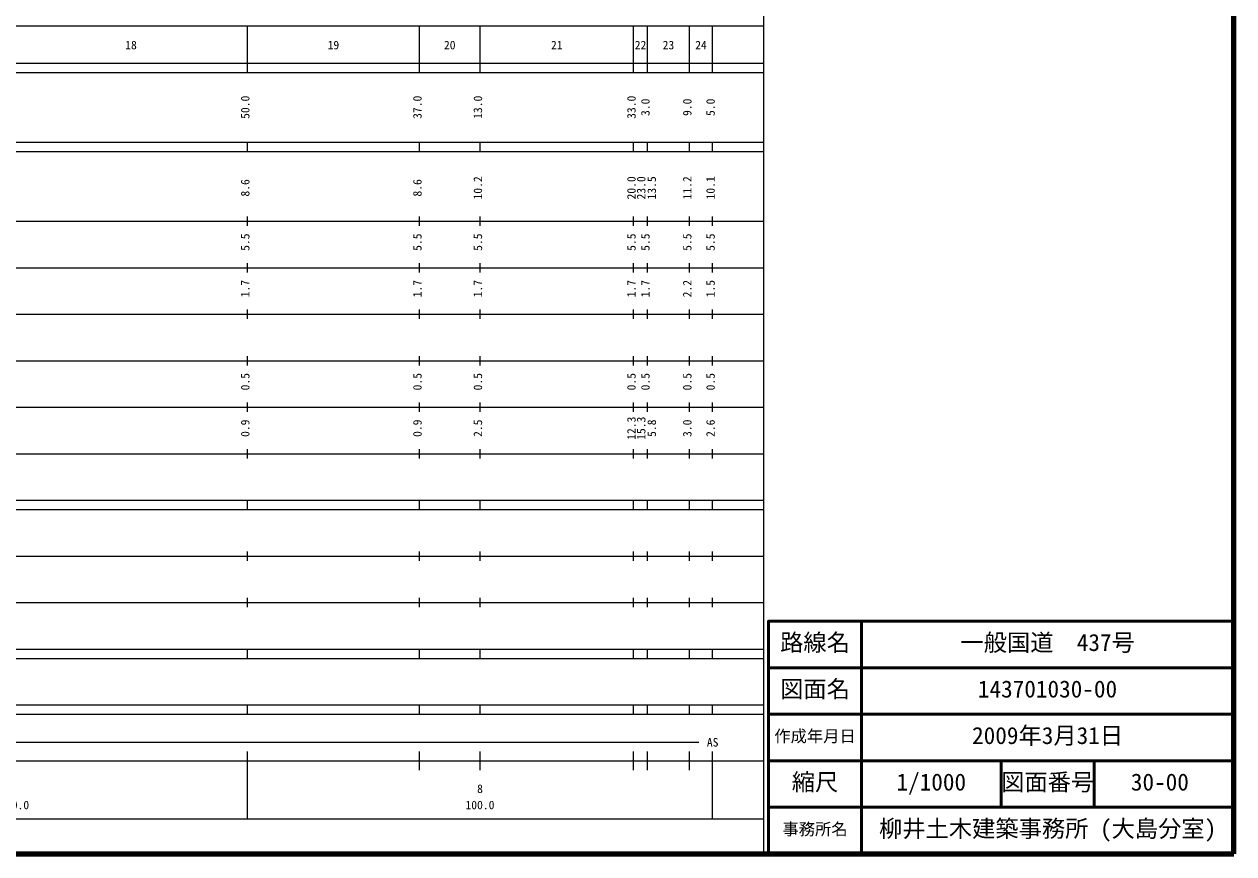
# Model space of a CAD drawing. Units: millimetres on the paper, enlarged 1000 times. Extents: x 40000 to 680000, y 20000 to 380000.
# Drawn here: x 420040 to 680000, y 20000 to 198357 of the extents above; entities that cross this region are included whole.
import ezdxf
from ezdxf.enums import TextEntityAlignment as Align

# ---------------------------------------------------------------- set-up
doc = ezdxf.new("R2010")
doc.units = ezdxf.units.MM
doc.header["$LTSCALE"] = 1000
for name, color, linetype, lineweight in [('M-TTL', 2, 'Continuous', 140), ('M-TTL-BAND', 7, 'Continuous', 25), ('M-TTL-FRAM', 2, 'Continuous', 50), ('M-TTL-LINE', 7, 'Continuous', 50)]:
    doc.layers.add(name, color=color, linetype=linetype, lineweight=lineweight)
doc.layers.add('M-TTL-TXT', color=7, linetype='Continuous')
doc.styles.add('ＭＳ ゴシック', font='')
doc.styles.get('ＭＳ ゴシック').set_extended_font_data('MS Gothic')

msp = doc.modelspace()

# ---------------------------------------------------------------- linework, layer by layer
at = {"layer": 'M-TTL'}
for p, q in [((680000, 20000), (680000, 380000)), ((40000, 20000), (680000, 20000))]:
    msp.add_line(p, q, dxfattribs=at)
at = {"layer": 'M-TTL-BAND'}
for p, q in [((579000, 20000), (579000, 370000)), ((68000, 198000), (579000, 198000)), ((468000, 188000), (468000, 198000)), ((505000, 188000), (505000, 198000)), ((518000, 188000), (518000, 198000)), ((551000, 188000), (551000, 198000)), ((554000, 188000), (554000, 198000)), ((563000, 188000), (563000, 198000)), ((568000, 188000), (568000, 198000)), ((40000, 190000), (579000, 190000)), ((40000, 188000), (579000, 188000)), ((40000, 173000), (579000, 173000)), ((468000, 171000), (468000, 173000)), ((505000, 171000), (505000, 173000)), ((518000, 171000), (518000, 173000)), ((551000, 171000), (551000, 173000)), ((554000, 171000), (554000, 173000)), ((563000, 171000), (563000, 173000)), ((568000, 171000), (568000, 173000)), ((40000, 171000), (579000, 171000)), ((40000, 156000), (579000, 156000)), ((468000, 155000), (468000, 157000)), ((505000, 155000), (505000, 157000)), ((518000, 155000), (518000, 157000)), ((551000, 155000), (551000, 157000)), ((554000, 155000), (554000, 157000)), ((563000, 155000), (563000, 157000)), ((568000, 155000), (568000, 157000)), ((46000, 146000), (579000, 146000)), ((468000, 145000), (468000, 147000)), ((505000, 145000), (505000, 147000)), ((518000, 145000), (518000, 147000)), ((551000, 145000), (551000, 147000)), ((554000, 145000), (554000, 147000)), ((563000, 145000), (563000, 147000)), ((568000, 145000), (568000, 147000)), ((52000, 136000), (579000, 136000)), ((468000, 135000), (468000, 137000)), ((505000, 135000), (505000, 137000)), ((518000, 135000), (518000, 137000)), ((551000, 135000), (551000, 137000)), ((554000, 135000), (554000, 137000)), ((563000, 135000), (563000, 137000)), ((568000, 135000), (568000, 137000)), ((46000, 126000), (579000, 126000)), ((468000, 125000), (468000, 127000)), ((505000, 125000), (505000, 127000)), ((518000, 125000), (518000, 127000)), ((551000, 125000), (551000, 127000)), ((554000, 125000), (554000, 127000)), ((563000, 125000), (563000, 127000)), ((568000, 125000), (568000, 127000)), ((468000, 115000), (468000, 117000)), ((505000, 115000), (505000, 117000)), ((518000, 115000), (518000, 117000)), ((551000, 115000), (551000, 117000)), ((554000, 115000), (554000, 117000)), ((563000, 115000), (563000, 117000)), ((568000, 115000), (568000, 117000)), ((52000, 116000), (579000, 116000)), ((468000, 105000), (468000, 107000)), ((505000, 105000), (505000, 107000)), ((518000, 105000), (518000, 107000)), ((551000, 105000), (551000, 107000)), ((554000, 105000), (554000, 107000)), ((563000, 105000), (563000, 107000)), ((568000, 105000), (568000, 107000)), ((46000, 106000), (579000, 106000)), ((40000, 96000), (579000, 96000)), ((40000, 94000), (579000, 94000)), ((468000, 94000), (468000, 96000)), ((505000, 94000), (505000, 96000)), ((518000, 94000), (518000, 96000)), ((551000, 94000), (551000, 96000)), ((554000, 94000), (554000, 96000)), ((563000, 94000), (563000, 96000)), ((568000, 94000), (568000, 96000)), ((49000, 84000), (579000, 84000)), ((468000, 83000), (468000, 85000)), ((505000, 83000), (505000, 85000)), ((518000, 83000), (518000, 85000)), ((551000, 83000), (551000, 85000)), ((554000, 83000), (554000, 85000)), ((563000, 83000), (563000, 85000)), ((568000, 83000), (568000, 85000)), ((40000, 74000), (579000, 74000)), ((468000, 73000), (468000, 75000)), ((505000, 73000), (505000, 75000)), ((518000, 73000), (518000, 75000)), ((551000, 73000), (551000, 75000)), ((554000, 73000), (554000, 75000)), ((563000, 73000), (563000, 75000)), ((568000, 73000), (568000, 75000)), ((40000, 64000), (579000, 64000)), ((468000, 62000), (468000, 64000)), ((505000, 62000), (505000, 64000)), ((518000, 62000), (518000, 64000)), ((551000, 62000), (551000, 64000)), ((554000, 62000), (554000, 64000)), ((563000, 62000), (563000, 64000)), ((568000, 62000), (568000, 64000)), ((40000, 62000), (579000, 62000)), ((40000, 52000), (579000, 52000)), ((468000, 50000), (468000, 52000)), ((505000, 50000), (505000, 52000)), ((518000, 50000), (518000, 52000)), ((551000, 50000), (551000, 52000)), ((554000, 50000), (554000, 52000)), ((563000, 50000), (563000, 52000)), ((568000, 50000), (568000, 52000)), ((40000, 50000), (579000, 50000)), ((71000, 44000), (565000, 44000)), ((468000, 27500), (468000, 42000)), ((505000, 38000), (505000, 42000)), ((518000, 38000), (518000, 42000)), ((551000, 38000), (551000, 42000)), ((554000, 38000), (554000, 42000)), ((563000, 38000), (563000, 42000)), ((568000, 27500), (568000, 42000)), ((40000, 40000), (579000, 40000)), ((68000, 27500), (579000, 27500))]:
    msp.add_line(p, q, dxfattribs=at)
at = {"layer": 'M-TTL-FRAM'}
msp.add_lwpolyline([(680000, 70000), (580000, 70000), (580000, 20000)], dxfattribs=at)
at = {"layer": 'M-TTL-LINE'}
for p, q in [((600000, 70000), (600000, 20000)), ((680000, 60000), (580000, 60000)), ((680000, 50000), (580000, 50000)), ((680000, 40000), (580000, 40000)), ((630000, 40000), (630000, 30000)), ((650000, 40000), (650000, 30000)), ((680000, 30000), (580000, 30000))]:
    msp.add_line(p, q, dxfattribs=at)

# ---------------------------------------------------------------- texts
at = {"layer": 'M-TTL-BAND', "style": 'ＭＳ ゴシック'}
for s, p in [('18', (441750, 192405)), ('19', (485250, 192405)), ('20', (510250, 192405)), ('21', (533250, 192405)), ('22', (551250, 192405)), ('23', (557250, 192405)), ('24', (564250, 192405)), ('AS', (566750, 42500)), ('8', (517375, 32523)), ('100.0', (414875, 29033)), ('100.0', (514875, 29033))]:
    msp.add_text(s, height=1833, dxfattribs=at).set_placement(p, align=Align.BOTTOM_LEFT)
for s, p in [('50.0', (469000, 178000)), ('37.0', (506000, 178000)), ('13.0', (519000, 178000)), ('33.0', (552000, 178000)), ('3.0', (555000, 178625)), ('9.0', (564000, 178625)), ('5.0', (569000, 178625)), ('8.6', (469000, 161299)), ('8.6', (506000, 161299)), ('10.2', (519000, 160674)), ('20.0', (552000, 160674)), ('23.0', (554100, 160674)), ('13.5', (556370, 160674)), ('11.2', (564000, 160674)), ('10.1', (569000, 160674)), ('5.5', (469000, 149625)), ('5.5', (506000, 149625)), ('5.5', (519000, 149625)), ('5.5', (552000, 149625)), ('5.5', (555000, 149625)), ('5.5', (564000, 149625)), ('5.5', (569000, 149625)), ('1.7', (469000, 139625)), ('1.7', (506000, 139625)), ('1.7', (519000, 139625)), ('1.7', (552000, 139625)), ('1.7', (555000, 139625)), ('2.2', (564000, 139625)), ('1.5', (569000, 139625)), ('0.5', (469000, 119625)), ('0.5', (506000, 119625)), ('0.5', (519000, 119625)), ('0.5', (552000, 119625)), ('0.5', (555000, 119625)), ('0.5', (564000, 119625)), ('0.5', (569000, 119625)), ('0.9', (469000, 109625)), ('0.9', (506000, 109625)), ('2.5', (519000, 109625)), ('12.3', (552000, 109000)), ('15.3', (554100, 109000)), ('5.8', (556370, 109625)), ('3.0', (564000, 109625)), ('2.6', (569000, 109625))]:
    msp.add_text(s, height=1833, rotation=90, dxfattribs=at).set_placement(p, align=Align.BOTTOM_LEFT)
at = {"layer": 'M-TTL-TXT', "style": 'ＭＳ ゴシック'}
for s, height, p in [('路線名', 3666, (582500, 62500)), ('一般国道\u3000437号', 3666, (621250, 62500)), ('図面名', 3666, (582500, 52500)), ('143701030-00', 3666, (625000, 52500)), ('作成年月日', 2566, (581250, 43250)), ('2009年3月31日', 3666, (623750, 42500)), ('縮尺', 3666, (585000, 32500)), ('1/1000', 3666, (607500, 32500)), ('図面番号', 3666, (630000, 32500)), ('30-00', 3666, (657875, 32500)), ('事務所名', 2566, (583000, 23250)), ('柳井土木建築事務所 (大島分室)', 3666, (603750, 22500))]:
    msp.add_text(s, height=height, dxfattribs=at).set_placement(p, align=Align.BOTTOM_LEFT)

doc.saveas('drawing.dxf')
